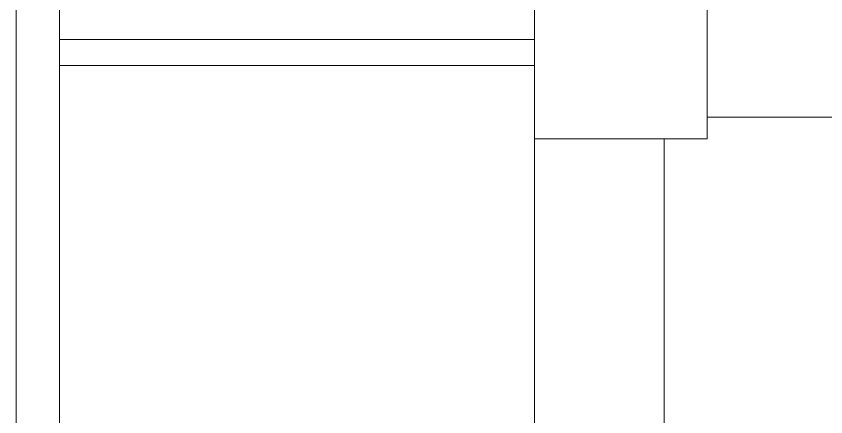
# Model space of a CAD drawing. Header units: millimetres. Extents: x 206 to 837, y 40 to 323.
# Drawn here: x 688.884 to 689.821, y 263.1 to 263.564 of the extents above; entities that cross this region are included whole.
import ezdxf

# ---------------------------------------------------------------- set-up
doc = ezdxf.new("R2010")
doc.units = ezdxf.units.MM
doc.layers.add('I-ARQ', color=8, linetype='Continuous', lineweight=0)

msp = doc.modelspace()

# ---------------------------------------------------------------- linework, layer by layer
at = {"layer": 'I-ARQ'}
for p, q in [((688.88403, 273.09682), (688.88403, 253.94682)), ((688.88403, 273.09682), (688.88403, 253.94682)), ((688.88403, 273.09682), (688.88403, 253.94682)), ((688.93403, 273.09682), (688.93403, 253.94682)), ((688.93403, 273.09682), (688.93403, 253.94682)), ((688.93403, 273.09682), (688.93403, 253.94682)), ((689.48403, 263.62182), (689.48403, 263.42182)), ((689.48403, 263.62182), (689.48403, 263.42182)), ((689.68403, 263.42182), (689.68403, 263.62182)), ((689.68403, 263.42182), (689.68403, 263.62182)), ((689.48403, 263.53682), (688.93403, 263.53682)), ((689.48403, 263.53682), (688.93403, 263.53682)), ((689.48403, 263.53682), (688.93403, 263.53682)), ((689.48403, 263.53682), (689.48403, 263.50682)), ((689.48403, 263.50682), (688.93403, 263.50682)), ((689.48403, 263.50682), (688.93403, 263.50682)), ((689.48403, 263.50682), (688.93403, 263.50682)), ((689.68403, 263.44682), (695.40903, 263.44682)), ((689.48403, 263.42182), (689.48403, 254.14682)), ((689.48403, 263.42182), (689.68403, 263.42182)), ((689.48403, 263.42182), (689.68403, 263.42182)), ((689.63403, 263.42182), (689.63403, 262.1995))]:
    msp.add_line(p, q, dxfattribs=at)

doc.saveas('drawing.dxf')
